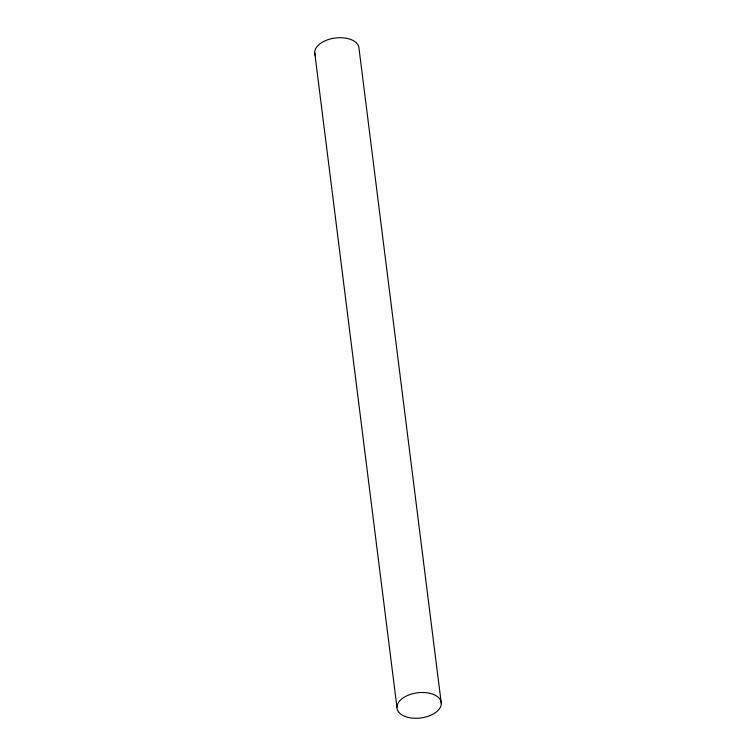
<?xml version="1.0" encoding="UTF-8"?>
<svg xmlns="http://www.w3.org/2000/svg" width="756" height="756" viewBox="0 0 756 756"><rect width="100%" height="100%" fill="white"/><g stroke="black" fill="none" stroke-linecap="round" stroke-linejoin="round"><path stroke-width="1.13" d="M441.306 703.505A22.293 12.691 -7.2 0 0 408.023 695.284A22.293 12.691 -7.2 0 0 408.06 717.378A22.293 12.691 -7.2 0 0 441.306 703.505L359.053 48.724A22.293 12.691 -7.2 0 0 333.954 38.206A22.293 12.691 -7.2 0 0 315.46 55.736M314.694 52.495L396.947 707.276"/></g></svg>
